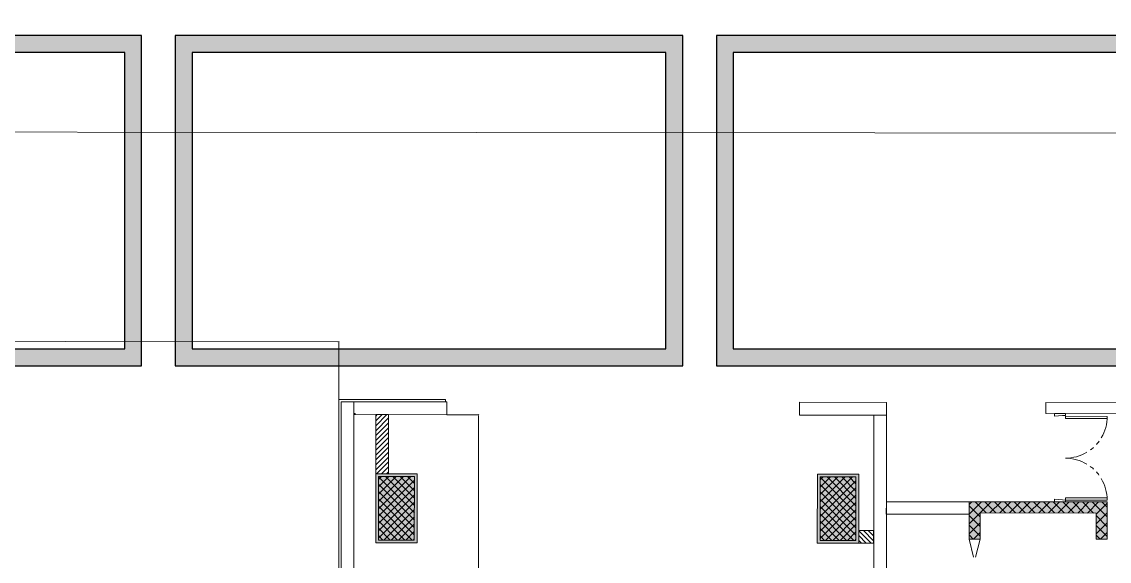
# Model space of a CAD drawing. Header units: inches. Extents: x -957 to 3394, y -3 to 3008.
# Drawn here: x 1217 to 1991, y 491 to 875 of the extents above; entities that cross this region are included whole.
import ezdxf

# ---------------------------------------------------------------- set-up
doc = ezdxf.new("R2010")
doc.units = ezdxf.units.IN
doc.header["$MEASUREMENT"] = 0
for name, color, linetype in [('hatches', 7, 'Continuous'), ('PDF_0', 7, 'Continuous'), ('PDF_Elevation_Hidden', 7, 'Continuous'), ('PDF_Framing-Column', 7, 'Continuous'), ('PDF_Framing-Column Hatch', 7, 'Continuous'), ('PDF_FSM-PODIUM-FRAMING - Shear Wall', 7, 'Continuous'), ('PDF_GROUND', 7, 'Continuous'), ('PDF_Hatch', 7, 'Continuous'), ('PDF_I-DOOR', 7, 'Continuous'), ('PDF_I-DOOR-OPEN', 7, 'Continuous'), ('PDF_I-WALL-JAMB', 7, 'Continuous'), ('PDF_ID Finish Line', 7, 'Continuous'), ('PDF_Wall', 7, 'Continuous')]:
    doc.layers.add(name, color=color, linetype=linetype)

msp = doc.modelspace()

# ---------------------------------------------------------------- hatches: boundary and pattern name
at = {"layer": 'hatches', "true_color": 0x000000}
h = msp.add_hatch(color=18, dxfattribs=at)
h.dxf.hatch_style = 1
h.paths.add_polyline_path([(660.59, 1512.96), (423.82, 1512.96), (423.82, 1207.2), (660.59, 1207.2)])
h.paths.add_polyline_path([(648.59, 1219.2), (435.82, 1219.2), (435.82, 1500.96), (648.59, 1500.96)], flags=16)
h.paths.add_polyline_path([(660.59, 1183.2), (423.82, 1183.2), (423.82, 877.44), (660.59, 877.44)])
h.paths.add_polyline_path([(648.59, 889.44), (435.82, 889.44), (435.82, 1171.2), (648.59, 1171.2)], flags=16)
h.paths.add_polyline_path([(530.93, 865.44), (530.93, 630.3), (904.48, 630.3), (904.48, 865.44)])
h.paths.add_polyline_path([(892.48, 853.44), (892.48, 642.3), (542.93, 642.3), (542.93, 853.44)], flags=16)
h.paths.add_polyline_path([(928.48, 865.44), (928.48, 630.3), (1302.03, 630.3), (1302.03, 865.44)])
h.paths.add_polyline_path([(940.48, 853.44), (1290.03, 853.44), (1290.03, 642.3), (940.48, 642.3)], flags=16)
h.paths.add_polyline_path([(1326.03, 865.44), (1326.03, 630.3), (1687.58, 630.3), (1687.58, 865.44)])
h.paths.add_polyline_path([(1675.58, 853.44), (1675.58, 642.3), (1338.03, 642.3), (1338.03, 853.44)], flags=16)
h.paths.add_polyline_path([(1711.61, 865.44), (1711.61, 630.3), (2085.16, 630.3), (2085.16, 865.44)])
h.paths.add_polyline_path([(2073.16, 853.44), (2073.16, 642.3), (1723.61, 642.3), (1723.61, 853.44)], flags=16)
at = {"layer": 'PDF_0', "true_color": 0xffffff, "transparency": 33554559}
msp.add_hatch(color=7, dxfattribs=at).paths.add_polyline_path([(1982.06, 506.79), (1989.93, 506.78), (1989.95, 533.33), (1891.63, 533.42), (1891.6, 506.87), (1899.47, 506.86), (1899.49, 525.54), (1982.08, 525.47)])

# ---------------------------------------------------------------- linework, layer by layer
at = {"layer": 'PDF_0', "lineweight": 0}
for points in [[(403.79, 797.42), (2108.36, 795.97)], [(1053.6, 647.74), (1441.79, 647.4)], [(1442.38, 647.21), (1442.77, 647.6)], [(1442.54, 606.37), (1442.57, 647.41)], [(1519.42, 595.47), (1542.05, 595.45)], [(1542.04, 594.67), (1541.74, 246.6)], [(1541.85, 595.26), (1542.24, 595.65)]]:
    msp.add_lwpolyline(points, dxfattribs=at)
at = {"layer": 'PDF_0', "color": 7, "lineweight": 0, "true_color": 0xffffff}
for points in [[(1498.34, 553.42), (1498.3, 504.25), (1468.8, 504.28), (1468.84, 553.44)], [(1812.98, 553.15), (1812.94, 503.99), (1783.44, 504.01), (1783.48, 553.17)], [(1982.06, 506.79), (1989.93, 506.78), (1989.95, 533.33), (1891.63, 533.42), (1891.6, 506.87), (1899.47, 506.86), (1899.49, 525.54), (1982.08, 525.47)]]:
    msp.add_lwpolyline(points, close=True, dxfattribs=at)
at = {"layer": 'PDF_0', "color": 7, "lineweight": 0, "true_color": 0xffffff, "transparency": 33554559}
for points in [[(1498.34, 553.42), (1498.3, 504.25), (1468.84, 553.44), (1468.8, 504.28)], [(1812.98, 553.15), (1812.94, 503.99), (1783.48, 553.17), (1783.44, 504.01)]]:
    msp.add_solid(points, dxfattribs=at)
at = {"layer": 'PDF_Elevation_Hidden', "lineweight": 0}
for points in [[(1891.6, 506.87), (1894.81, 494)], [(1896.24, 493.99), (1899.47, 506.86)]]:
    msp.add_lwpolyline(points, dxfattribs=at)
at = {"layer": 'PDF_Framing-Column', "lineweight": 0}
for points in [[(1468.84, 553.44), (1468.8, 504.28), (1498.3, 504.25), (1498.34, 553.42)], [(1470.81, 551.47), (1470.77, 506.25), (1496.33, 506.22), (1496.37, 551.45)], [(1783.48, 553.17), (1783.44, 504.01), (1812.94, 503.99), (1812.98, 553.15)], [(1785.45, 551.21), (1785.41, 505.98), (1810.98, 505.95), (1811.01, 551.18)]]:
    msp.add_lwpolyline(points, close=True, dxfattribs=at)
at = {"layer": 'PDF_Framing-Column Hatch', "lineweight": 0}
for points in [[(1470.79, 533.66), (1488.63, 551.46)], [(1470.79, 528.44), (1493.84, 551.46)], [(1470.8, 544.09), (1478.2, 551.47)], [(1470.8, 538.87), (1483.41, 551.46)], [(1470.81, 549.3), (1472.98, 551.47)], [(1470.81, 551.19), (1496.35, 525.61)], [(1475.74, 551.47), (1496.35, 530.82)], [(1480.96, 551.47), (1496.36, 536.04)], [(1486.17, 551.46), (1496.36, 541.25)], [(1491.39, 551.46), (1496.37, 546.47)], [(1785.43, 533.39), (1803.27, 551.19)], [(1785.43, 528.17), (1808.48, 551.19)], [(1785.44, 543.82), (1792.84, 551.2)], [(1785.44, 538.6), (1798.05, 551.19)], [(1785.45, 549.03), (1787.62, 551.2)], [(1785.45, 550.93), (1810.99, 525.34)], [(1790.38, 551.2), (1811, 530.55)], [(1795.6, 551.2), (1811, 535.77)], [(1800.81, 551.19), (1811.01, 540.98)], [(1806.03, 551.19), (1811.01, 546.2)], [(1470.78, 523.23), (1496.37, 548.77)], [(1470.78, 518.01), (1496.37, 543.56)], [(1470.8, 545.98), (1496.35, 520.39)], [(1785.42, 517.74), (1811.01, 543.29)], [(1785.43, 522.96), (1811.01, 548.5)], [(1785.44, 545.71), (1810.99, 520.12)], [(1470.77, 512.8), (1496.36, 538.34)], [(1470.79, 535.55), (1496.34, 509.96)], [(1470.8, 540.77), (1496.34, 515.18)], [(1785.42, 512.53), (1811, 538.07)], [(1785.44, 540.5), (1810.98, 514.91)], [(1785.44, 535.28), (1810.98, 509.7)], [(1470.77, 507.58), (1496.36, 533.13)], [(1470.79, 530.34), (1494.86, 506.22)], [(1474.64, 506.24), (1496.35, 527.91)], [(1785.41, 507.32), (1811, 532.86)], [(1785.43, 530.07), (1809.5, 505.96)], [(1789.29, 505.97), (1810.99, 527.64)], [(1891.62, 531.56), (1893.48, 533.41)], [(1891.62, 524.61), (1900.43, 533.41)], [(1891.62, 530.7), (1899.48, 522.83)], [(1895.87, 533.41), (1903.72, 525.54)], [(1899.51, 525.54), (1907.38, 533.4)], [(1902.82, 533.41), (1910.68, 525.53)], [(1906.46, 525.54), (1914.34, 533.4)], [(1909.77, 533.4), (1917.63, 525.53)], [(1913.42, 525.53), (1921.29, 533.39)], [(1916.72, 533.39), (1924.58, 525.52)], [(1920.37, 525.53), (1928.24, 533.39)], [(1923.68, 533.39), (1931.54, 525.52)], [(1927.32, 525.52), (1935.19, 533.38)], [(1930.63, 533.38), (1938.49, 525.51)], [(1934.27, 525.51), (1942.15, 533.37)], [(1937.58, 533.38), (1945.44, 525.5)], [(1941.23, 525.51), (1949.1, 533.37)], [(1944.53, 533.37), (1952.39, 525.5)], [(1948.18, 525.5), (1956.05, 533.36)], [(1951.49, 533.37), (1959.35, 525.49)], [(1955.13, 525.5), (1963, 533.36)], [(1958.44, 533.36), (1966.3, 525.49)], [(1962.08, 525.49), (1969.96, 533.35)], [(1965.39, 533.35), (1973.25, 525.48)], [(1969.04, 525.48), (1976.91, 533.34)], [(1972.34, 533.35), (1980.2, 525.47)], [(1975.99, 525.48), (1983.86, 533.34)], [(1979.3, 533.34), (1989.94, 522.68)], [(1982.08, 524.61), (1989.95, 532.47)], [(1986.25, 533.34), (1989.95, 529.63)], [(1470.78, 519.91), (1484.43, 506.23)], [(1470.79, 525.12), (1489.65, 506.23)], [(1479.86, 506.24), (1496.35, 522.7)], [(1785.42, 519.64), (1799.07, 505.96)], [(1785.43, 524.85), (1804.29, 505.96)], [(1794.5, 505.97), (1810.99, 522.43)], [(1891.61, 517.66), (1899.49, 525.52)], [(1891.62, 523.75), (1899.48, 515.88)], [(1982.07, 517.66), (1989.94, 525.52)], [(1982.08, 523.6), (1989.94, 515.73)], [(1470.78, 514.69), (1479.22, 506.24)], [(1485.07, 506.23), (1496.34, 517.48)], [(1490.29, 506.23), (1496.34, 512.27)], [(1785.42, 514.42), (1793.86, 505.97)], [(1799.71, 505.96), (1810.99, 517.21)], [(1804.93, 505.96), (1810.98, 512)], [(1891.61, 510.71), (1899.48, 518.57)], [(1891.61, 516.8), (1899.47, 508.92)], [(1894.72, 506.87), (1899.47, 511.61)], [(1982.07, 510.7), (1989.94, 518.56)], [(1982.07, 516.65), (1989.93, 508.77)], [(1985.1, 506.79), (1989.93, 511.61)], [(1470.77, 509.48), (1474, 506.24)], [(1495.5, 506.22), (1496.33, 507.05)], [(1785.41, 509.21), (1788.64, 505.97)], [(1810.14, 505.95), (1810.98, 506.79)], [(1891.61, 509.84), (1894.58, 506.87)], [(1982.07, 509.69), (1984.96, 506.79)]]:
    msp.add_lwpolyline(points, dxfattribs=at)
at = {"layer": 'PDF_Framing-Column Hatch', "lineweight": 0, "transparency": 33554559}
for points in [[(1468.84, 553.44), (1468.8, 504.28), (1498.34, 553.42), (1498.3, 504.25)], [(1470.81, 551.47), (1470.77, 506.25), (1496.37, 551.45), (1496.33, 506.22)], [(1783.48, 553.17), (1783.44, 504.01), (1812.98, 553.15), (1812.94, 503.99)], [(1785.45, 551.21), (1785.41, 505.98), (1811.01, 551.18), (1810.98, 505.95)]]:
    msp.add_solid(points, dxfattribs=at)
at = {"layer": 'PDF_FSM-PODIUM-FRAMING - Shear Wall', "lineweight": 0}
msp.add_lwpolyline([(1891.6, 506.87), (1891.63, 533.42), (1989.95, 533.33), (1989.93, 506.78), (1982.06, 506.79), (1982.08, 525.47), (1899.49, 525.54), (1899.47, 506.86)], close=True, dxfattribs=at)
at = {"layer": 'PDF_GROUND', "color": 18, "true_color": 0x000000}
for points in [[(1302.03, 865.44), (928.48, 865.44), (928.48, 630.3), (1302.03, 630.3)], [(1687.58, 865.44), (1326.03, 865.44), (1326.03, 630.3), (1687.58, 630.3)], [(2085.16, 865.44), (1711.61, 865.44), (1711.61, 630.3), (2085.16, 630.3)], [(1290.03, 853.44), (940.48, 853.44), (940.48, 642.3), (1290.03, 642.3)], [(1675.58, 853.44), (1338.03, 853.44), (1338.03, 642.3), (1675.58, 642.3)], [(2073.16, 853.44), (1723.61, 853.44), (1723.61, 642.3), (2073.16, 642.3)]]:
    msp.add_lwpolyline(points, close=True, dxfattribs=at)
at = {"layer": 'PDF_Hatch', "lineweight": 0}
for points in [[(1468.87, 587.58), (1476.83, 595.52)], [(1468.87, 584.1), (1477.92, 593.14)], [(1468.87, 580.63), (1477.92, 589.66)], [(1468.88, 594.53), (1469.87, 595.52)], [(1468.88, 591.05), (1473.35, 595.52)], [(1468.86, 577.15), (1477.92, 586.19)], [(1468.86, 573.67), (1477.91, 582.71)], [(1468.86, 570.2), (1477.91, 579.23)], [(1468.86, 566.72), (1477.91, 575.76)], [(1468.85, 563.24), (1477.91, 572.28)], [(1468.85, 559.77), (1477.9, 568.81)], [(1468.85, 556.29), (1477.9, 565.33)], [(1469.47, 553.44), (1477.9, 561.85)], [(1472.95, 553.44), (1477.89, 558.38)], [(1476.42, 553.44), (1477.89, 554.9)], [(1821.83, 503.98), (1812.95, 512.87)], [(1823.57, 505.71), (1816.26, 513.03)], [(1823.57, 509.19), (1819.74, 513.03)], [(1823.57, 512.67), (1823.22, 513.02)], [(1818.35, 503.98), (1812.94, 509.39)], [(1814.87, 503.98), (1812.94, 505.92)]]:
    msp.add_lwpolyline(points, dxfattribs=at)
at = {"layer": 'PDF_I-DOOR', "lineweight": 0}
for points in [[(1990, 594.29), (1960.22, 594.32), (1960.22, 592.75), (1990, 592.72)], [(1989.95, 534.71), (1960.17, 534.73), (1960.17, 536.31), (1989.95, 536.28)]]:
    msp.add_lwpolyline(points, close=True, dxfattribs=at)
at = {"layer": 'PDF_I-DOOR-OPEN', "lineweight": 0}
msp.add_lwpolyline([(1975.45, 560.31, 0.135323), (1960.19, 564.53, 0.135323), (1975.46, 568.72)], format="xyb", dxfattribs=at)
for centre, radius, start, end in [((1960.22, 594.31), 29.78, 329.14322, 359.97058), ((1960.22, 594.31), 29.78, 317.79473, 323.46932), ((1960.23, 594.3), 29.77, 306.44274, 312.11945), ((1960.19, 534.77), 29.76, 47.77984, 53.45976), ((1960.18, 534.75), 29.77, 36.43133, 42.10862), ((1960.17, 534.75), 29.78, 359.93163, 30.75857)]:
    msp.add_arc(centre, radius, start, end, dxfattribs=at)
at = {"layer": 'PDF_I-WALL-JAMB', "lineweight": 0}
for points in [[(1952.55, 596.29), (1960.22, 596.29), (1960.22, 594.91), (1958.25, 594.91), (1952.55, 594.33)], [(1952.49, 533.36), (1960.16, 533.36), (1960.17, 534.73), (1958.2, 534.74), (1952.5, 535.33)]]:
    msp.add_lwpolyline(points, close=True, dxfattribs=at)
at = {"layer": 'PDF_ID Finish Line', "lineweight": 0}
msp.add_lwpolyline([(1518.64, 604.53), (1518.64, 606.3), (1442.54, 606.37), (1442.22, 236.86), (1443.99, 236.86)], dxfattribs=at)
at = {"layer": 'PDF_Wall', "lineweight": 0}
for points in [[(1453.04, 236.85), (1453.35, 604.59), (1444.31, 604.59), (1443.99, 236.86)], [(1453.34, 595.53), (1519.42, 595.47), (1519.43, 604.53), (1453.35, 604.59)], [(1832.68, 595.21), (1770.74, 595.26), (1770.75, 604.31), (1832.69, 604.26)], [(2114.72, 596.15), (1946.35, 596.3), (1946.36, 604.16), (2113.43, 604.02)], [(1477.93, 595.52), (1477.89, 553.43), (1468.84, 553.44), (1468.88, 595.53)], [(1832.48, 357.66), (1832.68, 595.21), (1823.64, 595.22), (1823.44, 357.67)], [(1891.62, 524.68), (1832.62, 524.74), (1832.63, 533.47), (1891.63, 533.42)], [(1823.57, 513.02), (1812.95, 513.03), (1812.94, 503.99), (1823.56, 503.98)]]:
    msp.add_lwpolyline(points, close=True, dxfattribs=at)
at = {"layer": 'PDF_Wall', "lineweight": 5}
msp.add_lwpolyline([(1453.34, 595.53), (1454.08, 595.53), (1454.08, 596.26), (1453.34, 596.26)], close=True, dxfattribs=at)

doc.saveas('drawing.dxf')
